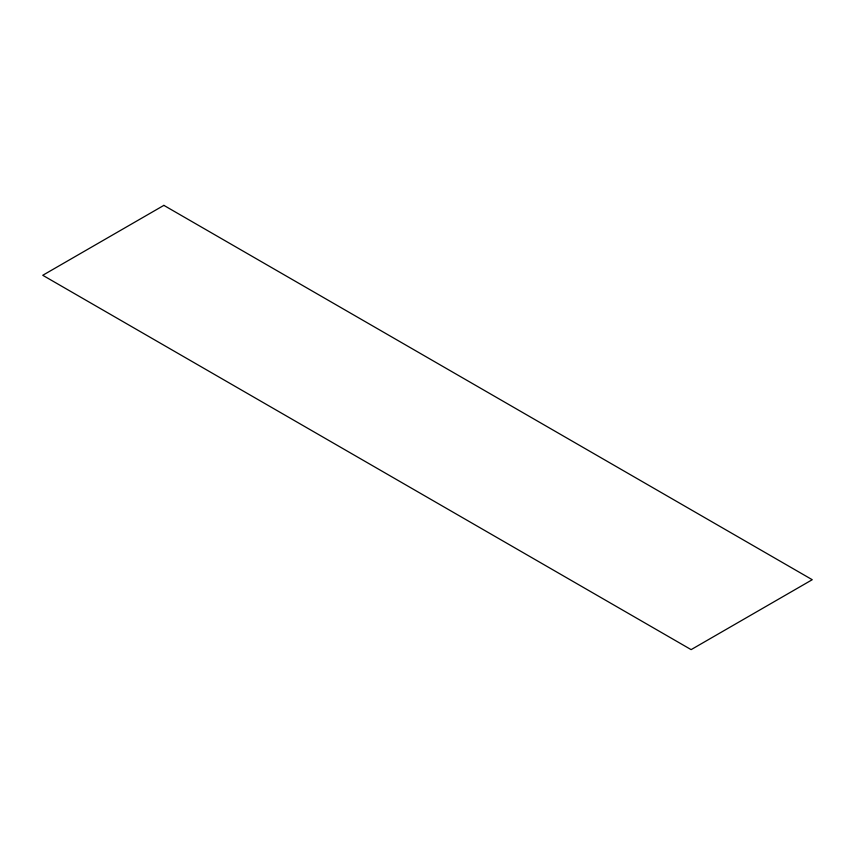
<?xml version="1.0" encoding="UTF-8"?>
<svg xmlns="http://www.w3.org/2000/svg" width="855" height="855" viewBox="0 0 855 855"><rect width="100%" height="100%" fill="white"/><g stroke="black" fill="none" stroke-linecap="round" stroke-linejoin="round"><path stroke-width="1.28" d="M163.871 205.371L42.75 275.289L691.129 649.629L812.25 579.711L163.871 205.371"/></g></svg>
